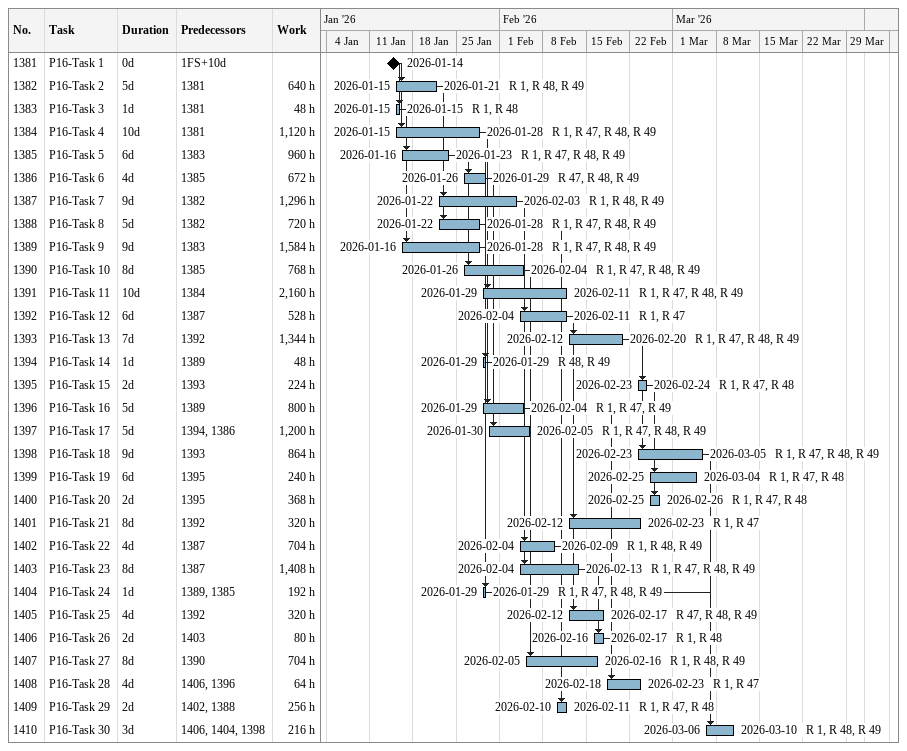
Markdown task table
| ID | Task | Duration | Start | Finish | Predecessors | Resources | Work (h) |
|---|---|---|---|---|---|---|---|
| 1381 | P16-Task 1 | 0d | 2026-01-14 | 2026-01-14 | 1FS+10d |  |  |
| 1382 | P16-Task 2 | 5d | 2026-01-15 | 2026-01-21 | 1381 | R 1, R 48, R 49 | 640 |
| 1383 | P16-Task 3 | 1d | 2026-01-15 | 2026-01-15 | 1381 | R 1, R 48 | 48 |
| 1384 | P16-Task 4 | 10d | 2026-01-15 | 2026-01-28 | 1381 | R 1, R 47, R 48, R 49 | 1120 |
| 1385 | P16-Task 5 | 6d | 2026-01-16 | 2026-01-23 | 1383 | R 1, R 47, R 48, R 49 | 960 |
| 1386 | P16-Task 6 | 4d | 2026-01-26 | 2026-01-29 | 1385 | R 47, R 48, R 49 | 672 |
| 1387 | P16-Task 7 | 9d | 2026-01-22 | 2026-02-03 | 1382 | R 1, R 48, R 49 | 1296 |
| 1388 | P16-Task 8 | 5d | 2026-01-22 | 2026-01-28 | 1382 | R 1, R 47, R 48, R 49 | 720 |
| 1389 | P16-Task 9 | 9d | 2026-01-16 | 2026-01-28 | 1383 | R 1, R 47, R 48, R 49 | 1584 |
| 1390 | P16-Task 10 | 8d | 2026-01-26 | 2026-02-04 | 1385 | R 1, R 47, R 48, R 49 | 768 |
| 1391 | P16-Task 11 | 10d | 2026-01-29 | 2026-02-11 | 1384 | R 1, R 47, R 48, R 49 | 2160 |
| 1392 | P16-Task 12 | 6d | 2026-02-04 | 2026-02-11 | 1387 | R 1, R 47 | 528 |
| 1393 | P16-Task 13 | 7d | 2026-02-12 | 2026-02-20 | 1392 | R 1, R 47, R 48, R 49 | 1344 |
| 1394 | P16-Task 14 | 1d | 2026-01-29 | 2026-01-29 | 1389 | R 48, R 49 | 48 |
| 1395 | P16-Task 15 | 2d | 2026-02-23 | 2026-02-24 | 1393 | R 1, R 47, R 48 | 224 |
| 1396 | P16-Task 16 | 5d | 2026-01-29 | 2026-02-04 | 1389 | R 1, R 47, R 49 | 800 |
| 1397 | P16-Task 17 | 5d | 2026-01-30 | 2026-02-05 | 1394, 1386 | R 1, R 47, R 48, R 49 | 1200 |
| 1398 | P16-Task 18 | 9d | 2026-02-23 | 2026-03-05 | 1393 | R 1, R 47, R 48, R 49 | 864 |
| 1399 | P16-Task 19 | 6d | 2026-02-25 | 2026-03-04 | 1395 | R 1, R 47, R 48 | 240 |
| 1400 | P16-Task 20 | 2d | 2026-02-25 | 2026-02-26 | 1395 | R 1, R 47, R 48 | 368 |
| 1401 | P16-Task 21 | 8d | 2026-02-12 | 2026-02-23 | 1392 | R 1, R 47 | 320 |
| 1402 | P16-Task 22 | 4d | 2026-02-04 | 2026-02-09 | 1387 | R 1, R 48, R 49 | 704 |
| 1403 | P16-Task 23 | 8d | 2026-02-04 | 2026-02-13 | 1387 | R 1, R 47, R 48, R 49 | 1408 |
| 1404 | P16-Task 24 | 1d | 2026-01-29 | 2026-01-29 | 1389, 1385 | R 1, R 47, R 48, R 49 | 192 |
| 1405 | P16-Task 25 | 4d | 2026-02-12 | 2026-02-17 | 1392 | R 47, R 48, R 49 | 320 |
| 1406 | P16-Task 26 | 2d | 2026-02-16 | 2026-02-17 | 1403 | R 1, R 48 | 80 |
| 1407 | P16-Task 27 | 8d | 2026-02-05 | 2026-02-16 | 1390 | R 1, R 48, R 49 | 704 |
| 1408 | P16-Task 28 | 4d | 2026-02-18 | 2026-02-23 | 1406, 1396 | R 1, R 47 | 64 |
| 1409 | P16-Task 29 | 2d | 2026-02-10 | 2026-02-11 | 1402, 1388 | R 1, R 47, R 48 | 256 |
| 1410 | P16-Task 30 | 3d | 2026-03-06 | 2026-03-10 | 1406, 1404, 1398 | R 1, R 48, R 49 | 216 |
